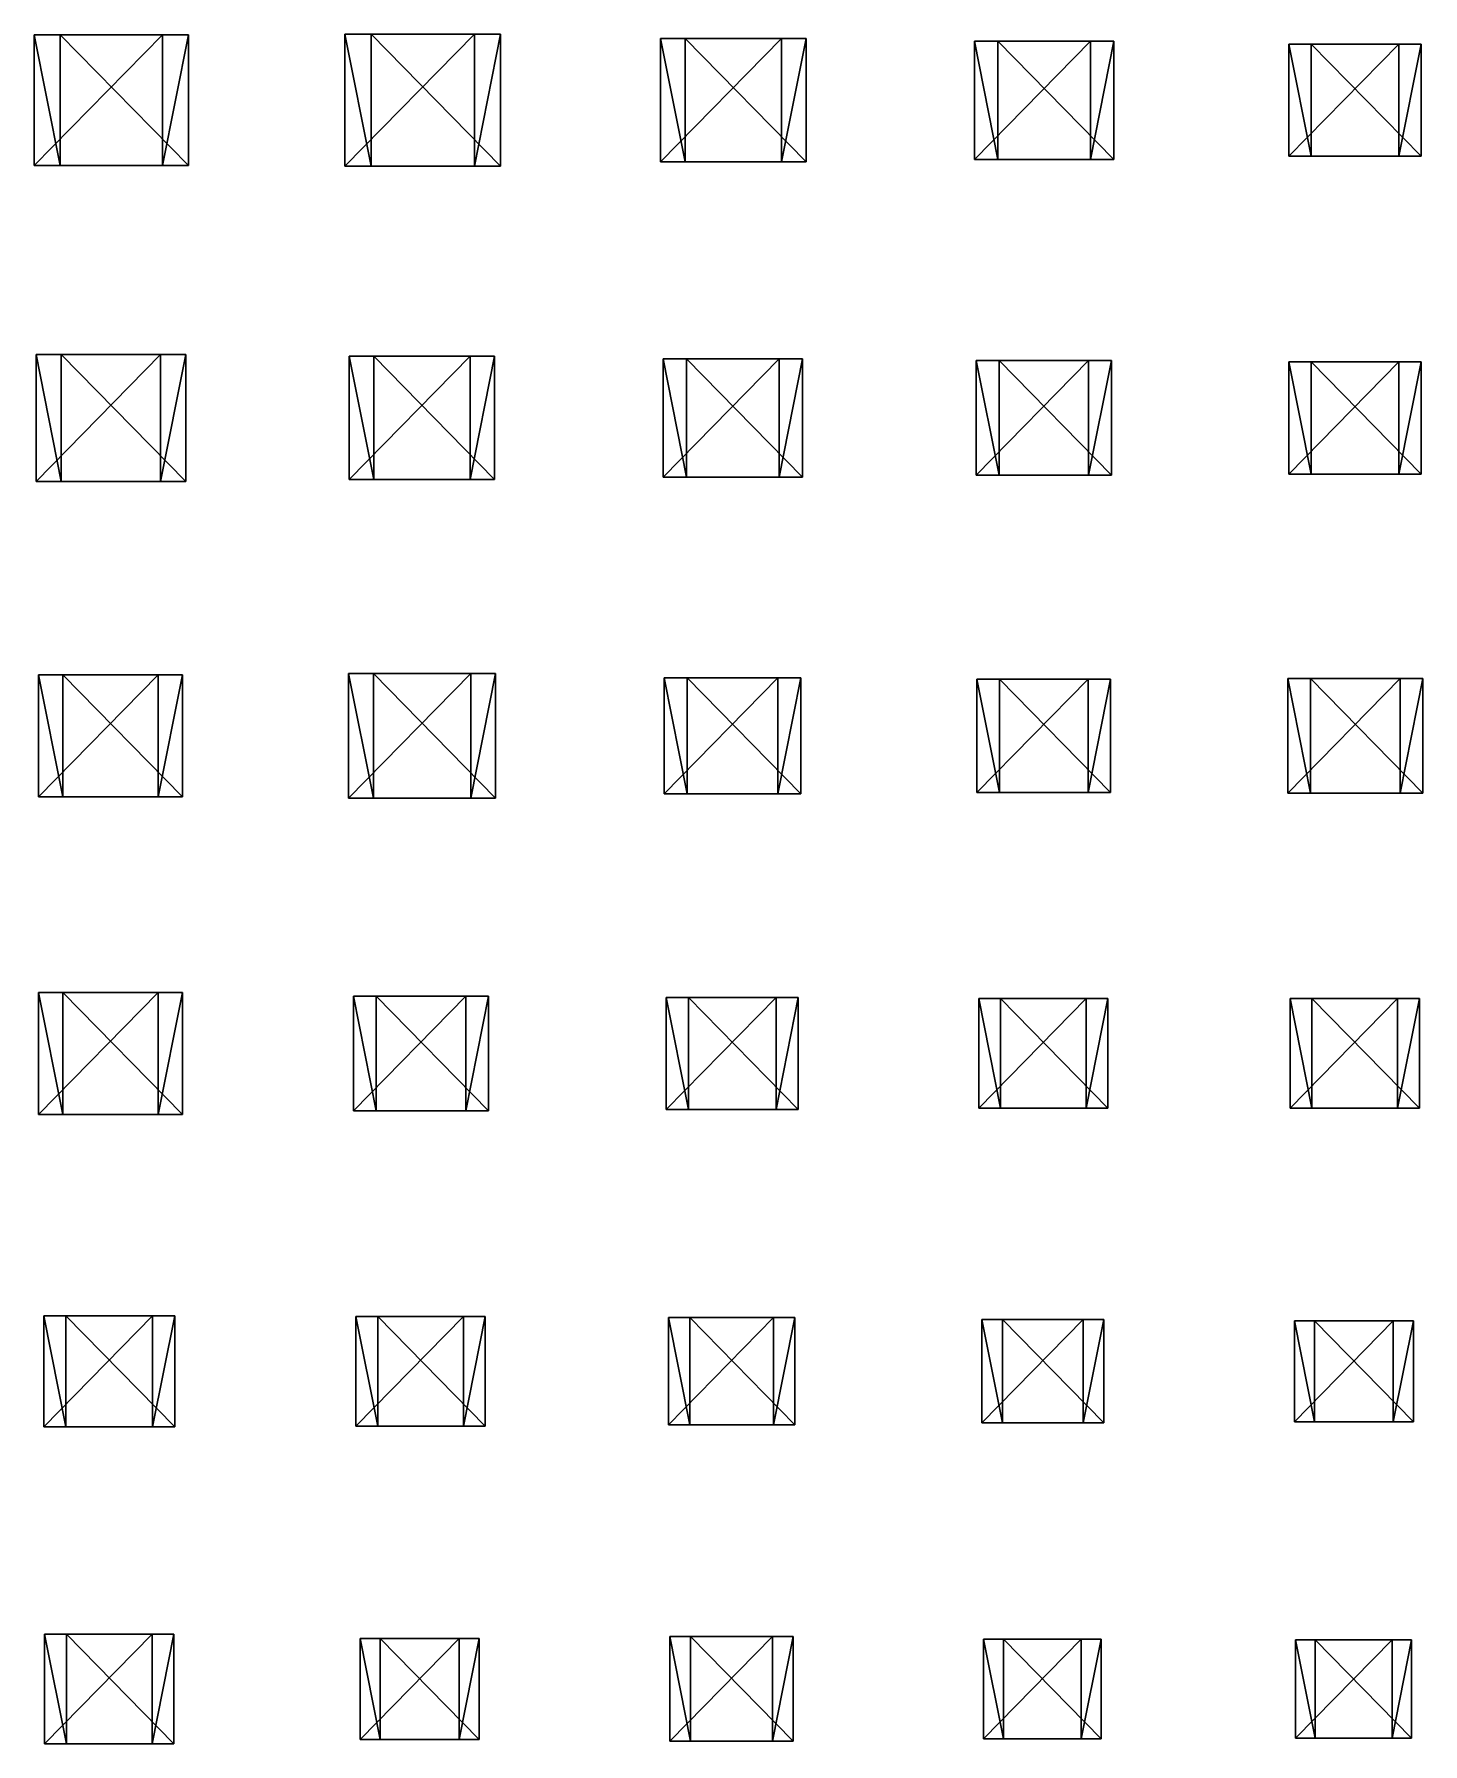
# Model space of a CAD drawing. Header units: metres. Extents: x -316 to 301, y -240 to 227.
# Drawn here: x -314.8 to -236.1, y -108.1 to -11.3 of the extents above; entities that cross this region are included whole.
import ezdxf

# ---------------------------------------------------------------- set-up
doc = ezdxf.new("R2010")
doc.units = ezdxf.units.M

msp = doc.modelspace()

# ---------------------------------------------------------------- linework, layer by layer
for points in [[(-314.8114, -18.705883, -416.74396), (-314.8114, -11.294118, -416.74396), (-307.5474, -11.294118, -418.21646), (-307.5473, -11.294018, -418.21637)], [(-313.3389, -18.705883, -409.47995), (-313.3389, -11.294118, -409.47995), (-314.8114, -11.294118, -416.74396), (-314.8113, -11.294018, -416.74387)], [(-314.8114, -11.294118, -416.74396), (-313.3389, -11.294118, -409.47995), (-306.0749, -11.294118, -410.95245), (-306.0748, -11.294018, -410.95236)], [(-306.0749, -11.294118, -410.95245), (-307.5474, -11.294118, -418.21646), (-314.8114, -11.294118, -416.74396), (-314.8113, -11.294018, -416.74387)], [(-307.5474, -11.294118, -418.21646), (-307.5474, -18.705883, -418.21646), (-314.8114, -18.705883, -416.74396), (-314.8113, -18.705784, -416.74387)], [(-314.8114, -11.294118, -416.74396), (-314.8114, -18.705883, -416.74396), (-313.3389, -18.705883, -409.47995), (-313.3388, -18.705784, -409.47986)], [(-306.0749, -18.705883, -410.95245), (-306.0749, -11.294118, -410.95245), (-313.3389, -11.294118, -409.47995), (-313.3388, -11.294018, -409.47986)], [(-313.3389, -11.294118, -409.47995), (-313.3389, -18.705883, -409.47995), (-306.0749, -18.705883, -410.95245), (-306.0748, -18.705784, -410.95236)], [(-307.5474, -18.705883, -418.21646), (-307.5474, -11.294118, -418.21646), (-306.0749, -11.294118, -410.95245), (-306.0748, -11.294018, -410.95236)], [(-306.0749, -11.294118, -410.95245), (-306.0749, -18.705883, -410.95245), (-307.5474, -18.705883, -418.21646), (-307.5473, -18.705784, -418.21637)], [(-297.2048, -18.741177, -420.31302), (-297.2048, -11.258823, -420.31302), (-289.8716, -11.258823, -421.79953), (-289.87152, -11.258723, -421.79944)], [(-295.7183, -18.741177, -412.97983), (-295.7183, -11.258823, -412.97983), (-297.2048, -11.258823, -420.31302), (-297.2047, -11.258723, -420.31293)], [(-297.2048, -11.258823, -420.31302), (-295.7183, -11.258823, -412.97983), (-288.3851, -11.258823, -414.46634), (-288.385, -11.258723, -414.46625)], [(-288.3851, -11.258823, -414.46634), (-289.8716, -11.258823, -421.79953), (-297.2048, -11.258823, -420.31302), (-297.2047, -11.258723, -420.31293)], [(-289.8716, -11.258823, -421.79953), (-289.8716, -18.741177, -421.79953), (-297.2048, -18.741177, -420.31302), (-297.2047, -18.741077, -420.31293)], [(-297.2048, -11.258823, -420.31302), (-297.2048, -18.741177, -420.31302), (-295.7183, -18.741177, -412.97983), (-295.7182, -18.741077, -412.97974)], [(-288.3851, -18.741177, -414.46634), (-288.3851, -11.258823, -414.46634), (-295.7183, -11.258823, -412.97983), (-295.7182, -11.258723, -412.97974)], [(-295.7183, -11.258823, -412.97983), (-295.7183, -18.741177, -412.97983), (-288.3851, -18.741177, -414.46634), (-288.385, -18.741077, -414.46625)], [(-289.8716, -18.741177, -421.79953), (-289.8716, -11.258823, -421.79953), (-288.3851, -11.258823, -414.46634), (-288.385, -11.258723, -414.46625)], [(-288.3851, -11.258823, -414.46634), (-288.3851, -18.741177, -414.46634), (-289.8716, -18.741177, -421.79953), (-289.87152, -18.741077, -421.79944)], [(-279.32147, -18.494118, -423.93814), (-279.32147, -11.505882, -423.93814), (-272.47253, -11.505882, -425.3265), (-272.47244, -11.505782, -425.32642)], [(-277.9331, -18.494118, -417.0892), (-277.9331, -11.505882, -417.0892), (-279.32147, -11.505882, -423.93814), (-279.32138, -11.505782, -423.93805)], [(-279.32147, -11.505882, -423.93814), (-277.9331, -11.505882, -417.0892), (-271.08417, -11.505882, -418.47757), (-271.08408, -11.505782, -418.47748)], [(-271.08417, -11.505882, -418.47757), (-272.47253, -11.505882, -425.3265), (-279.32147, -11.505882, -423.93814), (-279.32138, -11.505782, -423.93805)], [(-272.47253, -11.505882, -425.3265), (-272.47253, -18.494118, -425.3265), (-279.32147, -18.494118, -423.93814), (-279.32138, -18.494019, -423.93805)], [(-279.32147, -11.505882, -423.93814), (-279.32147, -18.494118, -423.93814), (-277.9331, -18.494118, -417.0892), (-277.933, -18.494019, -417.0891)], [(-271.08417, -18.494118, -418.47757), (-271.08417, -11.505882, -418.47757), (-277.9331, -11.505882, -417.0892), (-277.933, -11.505782, -417.0891)], [(-277.9331, -11.505882, -417.0892), (-277.9331, -18.494118, -417.0892), (-271.08417, -18.494118, -418.47757), (-271.08408, -18.494019, -418.47748)], [(-272.47253, -18.494118, -425.3265), (-272.47253, -11.505882, -425.3265), (-271.08417, -11.505882, -418.47757), (-271.08408, -11.505782, -418.47748)], [(-271.08417, -11.505882, -418.47757), (-271.08417, -18.494118, -418.47757), (-272.47253, -18.494118, -425.3265), (-272.47244, -18.494019, -425.32642)], [(-261.54193, -18.352942, -427.54224), (-261.54193, -11.6470585, -427.54224), (-254.96971, -11.6470585, -428.8745), (-254.9696, -11.646958, -428.87442)], [(-260.20966, -18.352942, -420.97003), (-260.20966, -11.6470585, -420.97003), (-261.54193, -11.6470585, -427.54224), (-261.54184, -11.646958, -427.54214)], [(-261.54193, -11.6470585, -427.54224), (-260.20966, -11.6470585, -420.97003), (-253.63745, -11.6470585, -422.3023), (-253.63734, -11.646958, -422.30222)], [(-253.63745, -11.6470585, -422.3023), (-254.96971, -11.6470585, -428.8745), (-261.54193, -11.6470585, -427.54224), (-261.54184, -11.646958, -427.54214)], [(-254.96971, -11.6470585, -428.8745), (-254.96971, -18.352942, -428.8745), (-261.54193, -18.352942, -427.54224), (-261.54184, -18.352842, -427.54214)], [(-261.54193, -11.6470585, -427.54224), (-261.54193, -18.352942, -427.54224), (-260.20966, -18.352942, -420.97003), (-260.20956, -18.352842, -420.96994)], [(-253.63745, -18.352942, -422.3023), (-253.63745, -11.6470585, -422.3023), (-260.20966, -11.6470585, -420.97003), (-260.20956, -11.646958, -420.96994)], [(-260.20966, -11.6470585, -420.97003), (-260.20966, -18.352942, -420.97003), (-253.63745, -18.352942, -422.3023), (-253.63734, -18.352842, -422.30222)], [(-254.96971, -18.352942, -428.8745), (-254.96971, -11.6470585, -428.8745), (-253.63745, -11.6470585, -422.3023), (-253.63734, -11.646958, -422.30222)], [(-253.63745, -11.6470585, -422.3023), (-253.63745, -18.352942, -422.3023), (-254.96971, -18.352942, -428.8745), (-254.9696, -18.352842, -428.87442)], [(-243.72777, -18.176472, -431.15335), (-243.72777, -11.823529, -431.15335), (-237.50146, -11.823529, -432.4155), (-237.50136, -11.823429, -432.4154)], [(-242.46564, -18.176472, -424.92703), (-242.46564, -11.823529, -424.92703), (-243.72777, -11.823529, -431.15335), (-243.72766, -11.823429, -431.15326)], [(-243.72777, -11.823529, -431.15335), (-242.46564, -11.823529, -424.92703), (-236.23933, -11.823529, -426.18918), (-236.23923, -11.823429, -426.1891)], [(-236.23933, -11.823529, -426.18918), (-237.50146, -11.823529, -432.4155), (-243.72777, -11.823529, -431.15335), (-243.72766, -11.823429, -431.15326)], [(-237.50146, -11.823529, -432.4155), (-237.50146, -18.176472, -432.4155), (-243.72777, -18.176472, -431.15335), (-243.72766, -18.176373, -431.15326)], [(-243.72777, -11.823529, -431.15335), (-243.72777, -18.176472, -431.15335), (-242.46564, -18.176472, -424.92703), (-242.46553, -18.176373, -424.92694)], [(-236.23933, -18.176472, -426.18918), (-236.23933, -11.823529, -426.18918), (-242.46564, -11.823529, -424.92703), (-242.46553, -11.823429, -424.92694)], [(-242.46564, -11.823529, -424.92703), (-242.46564, -18.176472, -424.92703), (-236.23933, -18.176472, -426.18918), (-236.23923, -18.176373, -426.1891)], [(-237.50146, -18.176472, -432.4155), (-237.50146, -11.823529, -432.4155), (-236.23933, -11.823529, -426.18918), (-236.23923, -11.823429, -426.1891)], [(-236.23933, -11.823529, -426.18918), (-236.23933, -18.176472, -426.18918), (-237.50146, -18.176472, -432.4155), (-237.50136, -18.176373, -432.4154)], [(-260.20966, -18.352942, -420.97003), (-261.54193, -18.352942, -427.54224), (-254.96971, -18.352942, -428.8745), (-254.9696, -18.352842, -428.87442)], [(-254.96971, -18.352942, -428.8745), (-253.63745, -18.352942, -422.3023), (-260.20966, -18.352942, -420.97003), (-260.20956, -18.352842, -420.96994)], [(-242.46564, -18.176472, -424.92703), (-243.72777, -18.176472, -431.15335), (-237.50146, -18.176472, -432.4155), (-237.50136, -18.176373, -432.4154)], [(-237.50146, -18.176472, -432.4155), (-236.23933, -18.176472, -426.18918), (-242.46564, -18.176472, -424.92703), (-242.46553, -18.176373, -424.92694)], [(-313.3389, -18.705883, -409.47995), (-314.8114, -18.705883, -416.74396), (-307.5474, -18.705883, -418.21646), (-307.5473, -18.705784, -418.21637)], [(-307.5474, -18.705883, -418.21646), (-306.0749, -18.705883, -410.95245), (-313.3389, -18.705883, -409.47995), (-313.3388, -18.705784, -409.47986)], [(-295.7183, -18.741177, -412.97983), (-297.2048, -18.741177, -420.31302), (-289.8716, -18.741177, -421.79953), (-289.87152, -18.741077, -421.79944)], [(-289.8716, -18.741177, -421.79953), (-288.3851, -18.741177, -414.46634), (-295.7183, -18.741177, -412.97983), (-295.7182, -18.741077, -412.97974)], [(-277.9331, -18.494118, -417.0892), (-279.32147, -18.494118, -423.93814), (-272.47253, -18.494118, -425.3265), (-272.47244, -18.494019, -425.32642)], [(-272.47253, -18.494118, -425.3265), (-271.08417, -18.494118, -418.47757), (-277.9331, -18.494118, -417.0892), (-277.933, -18.494019, -417.0891)], [(-314.70764, -36.6, -416.765), (-314.70764, -29.4, -416.765), (-307.65118, -29.4, -418.19543), (-307.6511, -29.3999, -418.19534)], [(-313.27722, -36.6, -409.70856), (-313.27722, -29.4, -409.70856), (-314.70764, -29.4, -416.765), (-314.70755, -29.3999, -416.76492)], [(-314.70764, -29.4, -416.765), (-313.27722, -29.4, -409.70856), (-306.22076, -29.4, -411.13898), (-306.22067, -29.3999, -411.1389)], [(-306.22076, -29.4, -411.13898), (-307.65118, -29.4, -418.19543), (-314.70764, -29.4, -416.765), (-314.70755, -29.3999, -416.76492)], [(-307.65118, -29.4, -418.19543), (-307.65118, -36.6, -418.19543), (-314.70764, -36.6, -416.765), (-314.70755, -36.5999, -416.76492)], [(-314.70764, -29.4, -416.765), (-314.70764, -36.6, -416.765), (-313.27722, -36.6, -409.70856), (-313.27713, -36.5999, -409.70847)], [(-306.22076, -36.6, -411.13898), (-306.22076, -29.4, -411.13898), (-313.27722, -29.4, -409.70856), (-313.27713, -29.3999, -409.70847)], [(-313.27722, -29.4, -409.70856), (-313.27722, -36.6, -409.70856), (-306.22076, -36.6, -411.13898), (-306.22067, -36.5999, -411.1389)], [(-307.65118, -36.6, -418.19543), (-307.65118, -29.4, -418.19543), (-306.22076, -29.4, -411.13898), (-306.22067, -29.3999, -411.1389)], [(-306.22076, -29.4, -411.13898), (-306.22076, -36.6, -411.13898), (-307.65118, -36.6, -418.19543), (-307.6511, -36.5999, -418.19534)], [(-296.96268, -36.494118, -420.3621), (-296.96268, -29.505882, -420.3621), (-290.11374, -29.505882, -421.75046), (-290.11365, -29.505783, -421.75037)], [(-295.5743, -36.494118, -413.51315), (-295.5743, -29.505882, -413.51315), (-296.96268, -29.505882, -420.3621), (-296.9626, -29.505783, -420.362)], [(-296.96268, -29.505882, -420.3621), (-295.5743, -29.505882, -413.51315), (-288.72537, -29.505882, -414.90152), (-288.72528, -29.505783, -414.90143)], [(-288.72537, -29.505882, -414.90152), (-290.11374, -29.505882, -421.75046), (-296.96268, -29.505882, -420.3621), (-296.9626, -29.505783, -420.362)], [(-290.11374, -29.505882, -421.75046), (-290.11374, -36.494118, -421.75046), (-296.96268, -36.494118, -420.3621), (-296.9626, -36.49402, -420.362)], [(-296.96268, -29.505882, -420.3621), (-296.96268, -36.494118, -420.3621), (-295.5743, -36.494118, -413.51315), (-295.57422, -36.49402, -413.51306)], [(-288.72537, -36.494118, -414.90152), (-288.72537, -29.505882, -414.90152), (-295.5743, -29.505882, -413.51315), (-295.57422, -29.505783, -413.51306)], [(-295.5743, -29.505882, -413.51315), (-295.5743, -36.494118, -413.51315), (-288.72537, -36.494118, -414.90152), (-288.72528, -36.49402, -414.90143)], [(-290.11374, -36.494118, -421.75046), (-290.11374, -29.505882, -421.75046), (-288.72537, -29.505882, -414.90152), (-288.72528, -29.505783, -414.90143)], [(-288.72537, -29.505882, -414.90152), (-288.72537, -36.494118, -414.90152), (-290.11374, -36.494118, -421.75046), (-290.11365, -36.49402, -421.75037)], [(-279.1831, -36.35294, -423.9662), (-279.1831, -29.647058, -423.9662), (-272.6109, -29.647058, -425.29846), (-272.6108, -29.64696, -425.29837)], [(-277.85083, -36.35294, -417.39398), (-277.85083, -29.647058, -417.39398), (-279.1831, -29.647058, -423.9662), (-279.183, -29.64696, -423.9661)], [(-279.1831, -29.647058, -423.9662), (-277.85083, -29.647058, -417.39398), (-271.27863, -29.647058, -418.72626), (-271.27853, -29.64696, -418.72617)], [(-271.27863, -29.647058, -418.72626), (-272.6109, -29.647058, -425.29846), (-279.1831, -29.647058, -423.9662), (-279.183, -29.64696, -423.9661)], [(-272.6109, -29.647058, -425.29846), (-272.6109, -36.35294, -425.29846), (-279.1831, -36.35294, -423.9662), (-279.183, -36.35284, -423.9661)], [(-279.1831, -29.647058, -423.9662), (-279.1831, -36.35294, -423.9662), (-277.85083, -36.35294, -417.39398), (-277.85074, -36.35284, -417.3939)], [(-271.27863, -36.35294, -418.72626), (-271.27863, -29.647058, -418.72626), (-277.85083, -29.647058, -417.39398), (-277.85074, -29.64696, -417.3939)], [(-277.85083, -29.647058, -417.39398), (-277.85083, -36.35294, -417.39398), (-271.27863, -36.35294, -418.72626), (-271.27853, -36.35284, -418.72617)], [(-272.6109, -36.35294, -425.29846), (-272.6109, -29.647058, -425.29846), (-271.27863, -29.647058, -418.72626), (-271.27853, -29.64696, -418.72617)], [(-271.27863, -29.647058, -418.72626), (-271.27863, -36.35294, -418.72626), (-272.6109, -36.35294, -425.29846), (-272.6108, -36.35284, -425.29837)], [(-261.43814, -36.24706, -427.56326), (-261.43814, -29.752941, -427.56326), (-255.07347, -29.752941, -428.85345), (-255.07336, -29.752842, -428.85336)], [(-260.14795, -36.24706, -421.1986), (-260.14795, -29.752941, -421.1986), (-261.43814, -29.752941, -427.56326), (-261.43805, -29.752842, -427.56317)], [(-261.43814, -29.752941, -427.56326), (-260.14795, -29.752941, -421.1986), (-253.7833, -29.752941, -422.4888), (-253.78319, -29.752842, -422.4887)], [(-253.7833, -29.752941, -422.4888), (-255.07347, -29.752941, -428.85345), (-261.43814, -29.752941, -427.56326), (-261.43805, -29.752842, -427.56317)], [(-255.07347, -29.752941, -428.85345), (-255.07347, -36.24706, -428.85345), (-261.43814, -36.24706, -427.56326), (-261.43805, -36.24696, -427.56317)], [(-261.43814, -29.752941, -427.56326), (-261.43814, -36.24706, -427.56326), (-260.14795, -36.24706, -421.1986), (-260.14786, -36.24696, -421.19852)], [(-253.7833, -36.24706, -422.4888), (-253.7833, -29.752941, -422.4888), (-260.14795, -29.752941, -421.1986), (-260.14786, -29.752842, -421.19852)], [(-260.14795, -29.752941, -421.1986), (-260.14795, -36.24706, -421.1986), (-253.7833, -36.24706, -422.4888), (-253.78319, -36.24696, -422.4887)], [(-255.07347, -36.24706, -428.85345), (-255.07347, -29.752941, -428.85345), (-253.7833, -29.752941, -422.4888), (-253.78319, -29.752842, -422.4887)], [(-253.7833, -29.752941, -422.4888), (-253.7833, -36.24706, -422.4888), (-255.07347, -36.24706, -428.85345), (-255.07336, -36.24696, -428.85336)], [(-243.72777, -36.17647, -431.15335), (-243.72777, -29.823528, -431.15335), (-237.50146, -29.823528, -432.4155), (-237.50136, -29.82343, -432.4154)], [(-242.46564, -36.17647, -424.92703), (-242.46564, -29.823528, -424.92703), (-243.72777, -29.823528, -431.15335), (-243.72766, -29.82343, -431.15326)], [(-243.72777, -29.823528, -431.15335), (-242.46564, -29.823528, -424.92703), (-236.23933, -29.823528, -426.18918), (-236.23923, -29.82343, -426.1891)], [(-236.23933, -29.823528, -426.18918), (-237.50146, -29.823528, -432.4155), (-243.72777, -29.823528, -431.15335), (-243.72766, -29.82343, -431.15326)], [(-237.50146, -29.823528, -432.4155), (-237.50146, -36.17647, -432.4155), (-243.72777, -36.17647, -431.15335), (-243.72766, -36.176373, -431.15326)], [(-243.72777, -29.823528, -431.15335), (-243.72777, -36.17647, -431.15335), (-242.46564, -36.17647, -424.92703), (-242.46553, -36.176373, -424.92694)], [(-236.23933, -36.17647, -426.18918), (-236.23933, -29.823528, -426.18918), (-242.46564, -29.823528, -424.92703), (-242.46553, -29.82343, -424.92694)], [(-242.46564, -29.823528, -424.92703), (-242.46564, -36.17647, -424.92703), (-236.23933, -36.17647, -426.18918), (-236.23923, -36.176373, -426.1891)], [(-237.50146, -36.17647, -432.4155), (-237.50146, -29.823528, -432.4155), (-236.23933, -29.823528, -426.18918), (-236.23923, -29.82343, -426.1891)], [(-236.23933, -29.823528, -426.18918), (-236.23933, -36.17647, -426.18918), (-237.50146, -36.17647, -432.4155), (-237.50136, -36.176373, -432.4154)], [(-313.27722, -36.6, -409.70856), (-314.70764, -36.6, -416.765), (-307.65118, -36.6, -418.19543), (-307.6511, -36.5999, -418.19534)], [(-307.65118, -36.6, -418.19543), (-306.22076, -36.6, -411.13898), (-313.27722, -36.6, -409.70856), (-313.27713, -36.5999, -409.70847)], [(-295.5743, -36.494118, -413.51315), (-296.96268, -36.494118, -420.3621), (-290.11374, -36.494118, -421.75046), (-290.11365, -36.49402, -421.75037)], [(-290.11374, -36.494118, -421.75046), (-288.72537, -36.494118, -414.90152), (-295.5743, -36.494118, -413.51315), (-295.57422, -36.49402, -413.51306)], [(-277.85083, -36.35294, -417.39398), (-279.1831, -36.35294, -423.9662), (-272.6109, -36.35294, -425.29846), (-272.6108, -36.35284, -425.29837)], [(-272.6109, -36.35294, -425.29846), (-271.27863, -36.35294, -418.72626), (-277.85083, -36.35294, -417.39398), (-277.85074, -36.35284, -417.3939)], [(-260.14795, -36.24706, -421.1986), (-261.43814, -36.24706, -427.56326), (-255.07347, -36.24706, -428.85345), (-255.07336, -36.24696, -428.85336)], [(-255.07347, -36.24706, -428.85345), (-253.7833, -36.24706, -422.4888), (-260.14795, -36.24706, -421.1986), (-260.14786, -36.24696, -421.19852)], [(-242.46564, -36.17647, -424.92703), (-243.72777, -36.17647, -431.15335), (-237.50146, -36.17647, -432.4155), (-237.50136, -36.176373, -432.4154)], [(-237.50146, -36.17647, -432.4155), (-236.23933, -36.17647, -426.18918), (-242.46564, -36.17647, -424.92703), (-242.46553, -36.176373, -424.92694)], [(-314.56927, -54.458824, -416.79306), (-314.56927, -47.541176, -416.79306), (-307.78952, -47.541176, -418.16736), (-307.78943, -47.541077, -418.16727)], [(-313.19498, -54.458824, -410.0133), (-313.19498, -47.541176, -410.0133), (-314.56927, -47.541176, -416.79306), (-314.56918, -47.541077, -416.79297)], [(-314.56927, -47.541176, -416.79306), (-313.19498, -47.541176, -410.0133), (-306.41522, -47.541176, -411.3876), (-306.41513, -47.541077, -411.3875)], [(-306.41522, -47.541176, -411.3876), (-307.78952, -47.541176, -418.16736), (-314.56927, -47.541176, -416.79306), (-314.56918, -47.541077, -416.79297)], [(-307.78952, -47.541176, -418.16736), (-307.78952, -54.458824, -418.16736), (-314.56927, -54.458824, -416.79306), (-314.56918, -54.458725, -416.79297)], [(-314.56927, -47.541176, -416.79306), (-314.56927, -54.458824, -416.79306), (-313.19498, -54.458824, -410.0133), (-313.1949, -54.458725, -410.0132)], [(-306.41522, -54.458824, -411.3876), (-306.41522, -47.541176, -411.3876), (-313.19498, -47.541176, -410.0133), (-313.1949, -47.541077, -410.0132)], [(-313.19498, -47.541176, -410.0133), (-313.19498, -54.458824, -410.0133), (-306.41522, -54.458824, -411.3876), (-306.41513, -54.458725, -411.3875)], [(-307.78952, -54.458824, -418.16736), (-307.78952, -47.541176, -418.16736), (-306.41522, -47.541176, -411.3876), (-306.41513, -47.541077, -411.3875)], [(-306.41522, -47.541176, -411.3876), (-306.41522, -54.458824, -411.3876), (-307.78952, -54.458824, -418.16736), (-307.78943, -54.458725, -418.16727)], [(-296.99725, -54.52941, -420.35507), (-296.99725, -47.47059, -420.35507), (-290.07913, -47.47059, -421.75745), (-290.07904, -47.47049, -421.75735)], [(-295.59488, -54.52941, -413.43695), (-295.59488, -47.47059, -413.43695), (-296.99725, -47.47059, -420.35507), (-296.99716, -47.47049, -420.35498)], [(-296.99725, -47.47059, -420.35507), (-295.59488, -47.47059, -413.43695), (-288.67676, -47.47059, -414.83932), (-288.67667, -47.47049, -414.83923)], [(-288.67676, -47.47059, -414.83932), (-290.07913, -47.47059, -421.75745), (-296.99725, -47.47059, -420.35507), (-296.99716, -47.47049, -420.35498)], [(-290.07913, -47.47059, -421.75745), (-290.07913, -54.52941, -421.75745), (-296.99725, -54.52941, -420.35507), (-296.99716, -54.529312, -420.35498)], [(-296.99725, -47.47059, -420.35507), (-296.99725, -54.52941, -420.35507), (-295.59488, -54.52941, -413.43695), (-295.5948, -54.529312, -413.43686)], [(-288.67676, -54.52941, -414.83932), (-288.67676, -47.47059, -414.83932), (-295.59488, -47.47059, -413.43695), (-295.5948, -47.47049, -413.43686)], [(-295.59488, -47.47059, -413.43695), (-295.59488, -54.52941, -413.43695), (-288.67676, -54.52941, -414.83932), (-288.67667, -54.529312, -414.83923)], [(-290.07913, -54.52941, -421.75745), (-290.07913, -47.47059, -421.75745), (-288.67676, -47.47059, -414.83932), (-288.67667, -47.47049, -414.83923)], [(-288.67676, -47.47059, -414.83932), (-288.67676, -54.52941, -414.83932), (-290.07913, -54.52941, -421.75745), (-290.07904, -54.529312, -421.75735)], [(-279.11392, -54.282352, -423.98022), (-279.11392, -47.717648, -423.98022), (-272.68008, -47.717648, -425.28442), (-272.68, -47.71755, -425.28433)], [(-277.80972, -54.282352, -417.5464), (-277.80972, -47.717648, -417.5464), (-279.11392, -47.717648, -423.98022), (-279.11383, -47.71755, -423.98013)], [(-279.11392, -47.717648, -423.98022), (-277.80972, -47.717648, -417.5464), (-271.3759, -47.717648, -418.8506), (-271.3758, -47.71755, -418.8505)], [(-271.3759, -47.717648, -418.8506), (-272.68008, -47.717648, -425.28442), (-279.11392, -47.717648, -423.98022), (-279.11383, -47.71755, -423.98013)], [(-272.68008, -47.717648, -425.28442), (-272.68008, -54.282352, -425.28442), (-279.11392, -54.282352, -423.98022), (-279.11383, -54.282253, -423.98013)], [(-279.11392, -47.717648, -423.98022), (-279.11392, -54.282352, -423.98022), (-277.80972, -54.282352, -417.5464), (-277.80963, -54.282253, -417.5463)], [(-271.3759, -54.282352, -418.8506), (-271.3759, -47.717648, -418.8506), (-277.80972, -47.717648, -417.5464), (-277.80963, -47.71755, -417.5463)], [(-277.80972, -47.717648, -417.5464), (-277.80972, -54.282352, -417.5464), (-271.3759, -54.282352, -418.8506), (-271.3758, -54.282253, -418.8505)], [(-272.68008, -54.282352, -425.28442), (-272.68008, -47.717648, -425.28442), (-271.3759, -47.717648, -418.8506), (-271.3758, -47.71755, -418.8505)], [(-271.3759, -47.717648, -418.8506), (-271.3759, -54.282352, -418.8506), (-272.68008, -54.282352, -425.28442), (-272.68, -54.282253, -425.28433)], [(-261.40356, -54.211765, -427.5703), (-261.40356, -47.788235, -427.5703), (-255.10808, -47.788235, -428.84647), (-255.10797, -47.788136, -428.84637)], [(-260.1274, -54.211765, -421.2748), (-260.1274, -47.788235, -421.2748), (-261.40356, -47.788235, -427.5703), (-261.40347, -47.788136, -427.57022)], [(-261.40356, -47.788235, -427.5703), (-260.1274, -47.788235, -421.2748), (-253.83191, -47.788235, -422.55096), (-253.8318, -47.788136, -422.55087)], [(-253.83191, -47.788235, -422.55096), (-255.10808, -47.788235, -428.84647), (-261.40356, -47.788235, -427.5703), (-261.40347, -47.788136, -427.57022)], [(-255.10808, -47.788235, -428.84647), (-255.10808, -54.211765, -428.84647), (-261.40356, -54.211765, -427.5703), (-261.40347, -54.211666, -427.57022)], [(-261.40356, -47.788235, -427.5703), (-261.40356, -54.211765, -427.5703), (-260.1274, -54.211765, -421.2748), (-260.12732, -54.211666, -421.27472)], [(-253.83191, -54.211765, -422.55096), (-253.83191, -47.788235, -422.55096), (-260.1274, -47.788235, -421.2748), (-260.12732, -47.788136, -421.27472)], [(-260.1274, -47.788235, -421.2748), (-260.1274, -54.211765, -421.2748), (-253.83191, -54.211765, -422.55096), (-253.8318, -54.211666, -422.55087)], [(-255.10808, -54.211765, -428.84647), (-255.10808, -47.788235, -428.84647), (-253.83191, -47.788235, -422.55096), (-253.8318, -47.788136, -422.55087)], [(-253.83191, -47.788235, -422.55096), (-253.83191, -54.211765, -422.55096), (-255.10808, -54.211765, -428.84647), (-255.10797, -54.211666, -428.84637)], [(-243.79694, -54.24706, -431.1393), (-243.79694, -47.75294, -431.1393), (-237.43227, -47.75294, -432.4295), (-237.43216, -47.752842, -432.4294)], [(-242.50676, -54.24706, -424.77466), (-242.50676, -47.75294, -424.77466), (-243.79694, -47.75294, -431.1393), (-243.79683, -47.752842, -431.13922)], [(-243.79694, -47.75294, -431.1393), (-242.50676, -47.75294, -424.77466), (-236.14209, -47.75294, -426.06485), (-236.14198, -47.752842, -426.06476)], [(-236.14209, -47.75294, -426.06485), (-237.43227, -47.75294, -432.4295), (-243.79694, -47.75294, -431.1393), (-243.79683, -47.752842, -431.13922)], [(-237.43227, -47.75294, -432.4295), (-237.43227, -54.24706, -432.4295), (-243.79694, -54.24706, -431.1393), (-243.79683, -54.24696, -431.13922)], [(-243.79694, -47.75294, -431.1393), (-243.79694, -54.24706, -431.1393), (-242.50676, -54.24706, -424.77466), (-242.50665, -54.24696, -424.77457)], [(-236.14209, -54.24706, -426.06485), (-236.14209, -47.75294, -426.06485), (-242.50676, -47.75294, -424.77466), (-242.50665, -47.752842, -424.77457)], [(-242.50676, -47.75294, -424.77466), (-242.50676, -54.24706, -424.77466), (-236.14209, -54.24706, -426.06485), (-236.14198, -54.24696, -426.06476)], [(-237.43227, -54.24706, -432.4295), (-237.43227, -47.75294, -432.4295), (-236.14209, -47.75294, -426.06485), (-236.14198, -47.752842, -426.06476)], [(-236.14209, -47.75294, -426.06485), (-236.14209, -54.24706, -426.06485), (-237.43227, -54.24706, -432.4295), (-237.43216, -54.24696, -432.4294)], [(-260.1274, -54.211765, -421.2748), (-261.40356, -54.211765, -427.5703), (-255.10808, -54.211765, -428.84647), (-255.10797, -54.211666, -428.84637)], [(-255.10808, -54.211765, -428.84647), (-253.83191, -54.211765, -422.55096), (-260.1274, -54.211765, -421.2748), (-260.12732, -54.211666, -421.27472)], [(-313.19498, -54.458824, -410.0133), (-314.56927, -54.458824, -416.79306), (-307.78952, -54.458824, -418.16736), (-307.78943, -54.458725, -418.16727)], [(-307.78952, -54.458824, -418.16736), (-306.41522, -54.458824, -411.3876), (-313.19498, -54.458824, -410.0133), (-313.1949, -54.458725, -410.0132)], [(-295.59488, -54.52941, -413.43695), (-296.99725, -54.52941, -420.35507), (-290.07913, -54.52941, -421.75745), (-290.07904, -54.529312, -421.75735)], [(-290.07913, -54.52941, -421.75745), (-288.67676, -54.52941, -414.83932), (-295.59488, -54.52941, -413.43695), (-295.5948, -54.529312, -413.43686)], [(-277.80972, -54.282352, -417.5464), (-279.11392, -54.282352, -423.98022), (-272.68008, -54.282352, -425.28442), (-272.68, -54.282253, -425.28433)], [(-272.68008, -54.282352, -425.28442), (-271.3759, -54.282352, -418.8506), (-277.80972, -54.282352, -417.5464), (-277.80963, -54.282253, -417.5463)], [(-242.50676, -54.24706, -424.77466), (-243.79694, -54.24706, -431.1393), (-237.43227, -54.24706, -432.4295), (-237.43216, -54.24696, -432.4294)], [(-237.43227, -54.24706, -432.4295), (-236.14209, -54.24706, -426.06485), (-242.50676, -54.24706, -424.77466), (-242.50665, -54.24696, -424.77457)], [(-314.56927, -72.458824, -416.79306), (-314.56927, -65.541176, -416.79306), (-307.78952, -65.541176, -418.16736), (-307.78943, -65.54108, -418.16727)], [(-313.19498, -72.458824, -410.0133), (-313.19498, -65.541176, -410.0133), (-314.56927, -65.541176, -416.79306), (-314.56918, -65.54108, -416.79297)], [(-314.56927, -65.541176, -416.79306), (-313.19498, -65.541176, -410.0133), (-306.41522, -65.541176, -411.3876), (-306.41513, -65.54108, -411.3875)], [(-306.41522, -65.541176, -411.3876), (-307.78952, -65.541176, -418.16736), (-314.56927, -65.541176, -416.79306), (-314.56918, -65.54108, -416.79297)], [(-307.78952, -65.541176, -418.16736), (-307.78952, -72.458824, -418.16736), (-314.56927, -72.458824, -416.79306), (-314.56918, -72.458725, -416.79297)], [(-314.56927, -65.541176, -416.79306), (-314.56927, -72.458824, -416.79306), (-313.19498, -72.458824, -410.0133), (-313.1949, -72.458725, -410.0132)], [(-306.41522, -72.458824, -411.3876), (-306.41522, -65.541176, -411.3876), (-313.19498, -65.541176, -410.0133), (-313.1949, -65.54108, -410.0132)], [(-313.19498, -65.541176, -410.0133), (-313.19498, -72.458824, -410.0133), (-306.41522, -72.458824, -411.3876), (-306.41513, -72.458725, -411.3875)], [(-307.78952, -72.458824, -418.16736), (-307.78952, -65.541176, -418.16736), (-306.41522, -65.541176, -411.3876), (-306.41513, -65.54108, -411.3875)], [(-306.41522, -65.541176, -411.3876), (-306.41522, -72.458824, -411.3876), (-307.78952, -72.458824, -418.16736), (-307.78943, -72.458725, -418.16727)], [(-296.72055, -72.247055, -420.41116), (-296.72055, -65.752945, -420.41116), (-290.3559, -65.752945, -421.70135), (-290.3558, -65.752846, -421.70126)], [(-295.43036, -72.247055, -414.0465), (-295.43036, -65.752945, -414.0465), (-296.72055, -65.752945, -420.41116), (-296.72046, -65.752846, -420.41107)], [(-296.72055, -65.752945, -420.41116), (-295.43036, -65.752945, -414.0465), (-289.0657, -65.752945, -415.3367), (-289.0656, -65.752846, -415.3366)], [(-289.0657, -65.752945, -415.3367), (-290.3559, -65.752945, -421.70135), (-296.72055, -65.752945, -420.41116), (-296.72046, -65.752846, -420.41107)], [(-290.3559, -65.752945, -421.70135), (-290.3559, -72.247055, -421.70135), (-296.72055, -72.247055, -420.41116), (-296.72046, -72.246956, -420.41107)], [(-296.72055, -65.752945, -420.41116), (-296.72055, -72.247055, -420.41116), (-295.43036, -72.247055, -414.0465), (-295.43027, -72.246956, -414.04642)], [(-289.0657, -72.247055, -415.3367), (-289.0657, -65.752945, -415.3367), (-295.43036, -65.752945, -414.0465), (-295.43027, -65.752846, -414.04642)], [(-295.43036, -65.752945, -414.0465), (-295.43036, -72.247055, -414.0465), (-289.0657, -72.247055, -415.3367), (-289.0656, -72.246956, -415.3366)], [(-290.3559, -72.247055, -421.70135), (-290.3559, -65.752945, -421.70135), (-289.0657, -65.752945, -415.3367), (-289.0656, -65.752846, -415.3366)], [(-289.0657, -65.752945, -415.3367), (-289.0657, -72.247055, -415.3367), (-290.3559, -72.247055, -421.70135), (-290.3558, -72.246956, -421.70126)], [(-279.01016, -72.17647, -424.00125), (-279.01016, -65.82353, -424.00125), (-272.78384, -65.82353, -425.2634), (-272.78375, -65.82343, -425.2633)], [(-277.74802, -72.17647, -417.77493), (-277.74802, -65.82353, -417.77493), (-279.01016, -65.82353, -424.00125), (-279.01007, -65.82343, -424.00116)], [(-279.01016, -65.82353, -424.00125), (-277.74802, -65.82353, -417.77493), (-271.5217, -65.82353, -419.03708), (-271.5216, -65.82343, -419.037)], [(-271.5217, -65.82353, -419.03708), (-272.78384, -65.82353, -425.2634), (-279.01016, -65.82353, -424.00125), (-279.01007, -65.82343, -424.00116)], [(-272.78384, -65.82353, -425.2634), (-272.78384, -72.17647, -425.2634), (-279.01016, -72.17647, -424.00125), (-279.01007, -72.17637, -424.00116)], [(-279.01016, -65.82353, -424.00125), (-279.01016, -72.17647, -424.00125), (-277.74802, -72.17647, -417.77493), (-277.74792, -72.17637, -417.77484)], [(-271.5217, -72.17647, -419.03708), (-271.5217, -65.82353, -419.03708), (-277.74802, -65.82353, -417.77493), (-277.74792, -65.82343, -417.77484)], [(-277.74802, -65.82353, -417.77493), (-277.74802, -72.17647, -417.77493), (-271.5217, -72.17647, -419.03708), (-271.5216, -72.17637, -419.037)], [(-272.78384, -72.17647, -425.2634), (-272.78384, -65.82353, -425.2634), (-271.5217, -65.82353, -419.03708), (-271.5216, -65.82343, -419.037)], [(-271.5217, -65.82353, -419.03708), (-271.5217, -72.17647, -419.03708), (-272.78384, -72.17647, -425.2634), (-272.78375, -72.17637, -425.2633)], [(-261.29977, -72.10588, -427.59134), (-261.29977, -65.89412, -427.59134), (-255.21184, -65.89412, -428.8254), (-255.21173, -65.89402, -428.82532)], [(-260.0657, -72.10588, -421.5034), (-260.0657, -65.89412, -421.5034), (-261.29977, -65.89412, -427.59134), (-261.29968, -65.89402, -427.59125)], [(-261.29977, -65.89412, -427.59134), (-260.0657, -65.89412, -421.5034), (-253.97775, -65.89412, -422.73746), (-253.97765, -65.89402, -422.73737)], [(-253.97775, -65.89412, -422.73746), (-255.21184, -65.89412, -428.8254), (-261.29977, -65.89412, -427.59134), (-261.29968, -65.89402, -427.59125)], [(-255.21184, -65.89412, -428.8254), (-255.21184, -72.10588, -428.8254), (-261.29977, -72.10588, -427.59134), (-261.29968, -72.10578, -427.59125)], [(-261.29977, -65.89412, -427.59134), (-261.29977, -72.10588, -427.59134), (-260.0657, -72.10588, -421.5034), (-260.0656, -72.10578, -421.5033)], [(-253.97775, -72.10588, -422.73746), (-253.97775, -65.89412, -422.73746), (-260.0657, -65.89412, -421.5034), (-260.0656, -65.89402, -421.5033)], [(-260.0657, -65.89412, -421.5034), (-260.0657, -72.10588, -421.5034), (-253.97775, -72.10588, -422.73746), (-253.97765, -72.10578, -422.73737)], [(-255.21184, -72.10588, -428.8254), (-255.21184, -65.89412, -428.8254), (-253.97775, -65.89412, -422.73746), (-253.97765, -65.89402, -422.73737)], [(-253.97775, -65.89412, -422.73746), (-253.97775, -72.10588, -422.73746), (-255.21184, -72.10588, -428.8254), (-255.21173, -72.10578, -428.82532)], [(-243.65857, -72.10588, -431.1674), (-243.65857, -65.89412, -431.1674), (-237.57063, -65.89412, -432.40146), (-237.57053, -65.89402, -432.40137)], [(-242.42448, -72.10588, -425.07944), (-242.42448, -65.89412, -425.07944), (-243.65857, -65.89412, -431.1674), (-243.65846, -65.89402, -431.1673)], [(-243.65857, -65.89412, -431.1674), (-242.42448, -65.89412, -425.07944), (-236.33655, -65.89412, -426.3135), (-236.33644, -65.89402, -426.31342)], [(-236.33655, -65.89412, -426.3135), (-237.57063, -65.89412, -432.40146), (-243.65857, -65.89412, -431.1674), (-243.65846, -65.89402, -431.1673)], [(-237.57063, -65.89412, -432.40146), (-237.57063, -72.10588, -432.40146), (-243.65857, -72.10588, -431.1674), (-243.65846, -72.10578, -431.1673)], [(-243.65857, -65.89412, -431.1674), (-243.65857, -72.10588, -431.1674), (-242.42448, -72.10588, -425.07944), (-242.42438, -72.10578, -425.07935)], [(-236.33655, -72.10588, -426.3135), (-236.33655, -65.89412, -426.3135), (-242.42448, -65.89412, -425.07944), (-242.42438, -65.89402, -425.07935)], [(-242.42448, -65.89412, -425.07944), (-242.42448, -72.10588, -425.07944), (-236.33655, -72.10588, -426.3135), (-236.33644, -72.10578, -426.31342)], [(-237.57063, -72.10588, -432.40146), (-237.57063, -65.89412, -432.40146), (-236.33655, -65.89412, -426.3135), (-236.33644, -65.89402, -426.31342)], [(-236.33655, -65.89412, -426.3135), (-236.33655, -72.10588, -426.3135), (-237.57063, -72.10588, -432.40146), (-237.57053, -72.10578, -432.40137)], [(-313.19498, -72.458824, -410.0133), (-314.56927, -72.458824, -416.79306), (-307.78952, -72.458824, -418.16736), (-307.78943, -72.458725, -418.16727)], [(-307.78952, -72.458824, -418.16736), (-306.41522, -72.458824, -411.3876), (-313.19498, -72.458824, -410.0133), (-313.1949, -72.458725, -410.0132)], [(-295.43036, -72.247055, -414.0465), (-296.72055, -72.247055, -420.41116), (-290.3559, -72.247055, -421.70135), (-290.3558, -72.246956, -421.70126)], [(-290.3559, -72.247055, -421.70135), (-289.0657, -72.247055, -415.3367), (-295.43036, -72.247055, -414.0465), (-295.43027, -72.246956, -414.04642)], [(-277.74802, -72.17647, -417.77493), (-279.01016, -72.17647, -424.00125), (-272.78384, -72.17647, -425.2634), (-272.78375, -72.17637, -425.2633)], [(-272.78384, -72.17647, -425.2634), (-271.5217, -72.17647, -419.03708), (-277.74802, -72.17647, -417.77493), (-277.74792, -72.17637, -417.77484)], [(-260.0657, -72.10588, -421.5034), (-261.29977, -72.10588, -427.59134), (-255.21184, -72.10588, -428.8254), (-255.21173, -72.10578, -428.82532)], [(-255.21184, -72.10588, -428.8254), (-253.97775, -72.10588, -422.73746), (-260.0657, -72.10588, -421.5034), (-260.0656, -72.10578, -421.5033)], [(-242.42448, -72.10588, -425.07944), (-243.65857, -72.10588, -431.1674), (-237.57063, -72.10588, -432.40146), (-237.57053, -72.10578, -432.40137)], [(-237.57063, -72.10588, -432.40146), (-236.33655, -72.10588, -426.3135), (-242.42448, -72.10588, -425.07944), (-242.42438, -72.10578, -425.07935)], [(-314.25797, -90.141174, -416.85617), (-314.25797, -83.858826, -416.85617), (-308.10086, -83.858826, -418.10428), (-308.10077, -83.85873, -418.1042)], [(-313.00986, -90.141174, -410.69907), (-313.00986, -83.858826, -410.69907), (-314.25797, -83.858826, -416.85617), (-314.25787, -83.85873, -416.85608)], [(-314.25797, -83.858826, -416.85617), (-313.00986, -83.858826, -410.69907), (-306.85275, -83.858826, -411.94717), (-306.85266, -83.85873, -411.94708)], [(-306.85275, -83.858826, -411.94717), (-308.10086, -83.858826, -418.10428), (-314.25797, -83.858826, -416.85617), (-314.25787, -83.85873, -416.85608)], [(-308.10086, -83.858826, -418.10428), (-308.10086, -90.141174, -418.10428), (-314.25797, -90.141174, -416.85617), (-314.25787, -90.141075, -416.85608)], [(-314.25797, -83.858826, -416.85617), (-314.25797, -90.141174, -416.85617), (-313.00986, -90.141174, -410.69907), (-313.00977, -90.141075, -410.69897)], [(-306.85275, -90.141174, -411.94717), (-306.85275, -83.858826, -411.94717), (-313.00986, -83.858826, -410.69907), (-313.00977, -83.85873, -410.69897)], [(-313.00986, -83.858826, -410.69907), (-313.00986, -90.141174, -410.69907), (-306.85275, -90.141174, -411.94717), (-306.85266, -90.141075, -411.94708)], [(-308.10086, -90.141174, -418.10428), (-308.10086, -83.858826, -418.10428), (-306.85275, -83.858826, -411.94717), (-306.85266, -83.85873, -411.94708)], [(-306.85275, -83.858826, -411.94717), (-306.85275, -90.141174, -411.94717), (-308.10086, -90.141174, -418.10428), (-308.10077, -90.141075, -418.1042)], [(-296.58215, -90.10588, -420.43924), (-296.58215, -83.89412, -420.43924), (-290.4942, -83.89412, -421.6733), (-290.4941, -83.89402, -421.67322)], [(-295.34808, -90.10588, -414.3513), (-295.34808, -83.89412, -414.3513), (-296.58215, -83.89412, -420.43924), (-296.58206, -83.89402, -420.43915)], [(-296.58215, -83.89412, -420.43924), (-295.34808, -83.89412, -414.3513), (-289.26013, -83.89412, -415.58536), (-289.26004, -83.89402, -415.58527)], [(-289.26013, -83.89412, -415.58536), (-290.4942, -83.89412, -421.6733), (-296.58215, -83.89412, -420.43924), (-296.58206, -83.89402, -420.43915)], [(-290.4942, -83.89412, -421.6733), (-290.4942, -90.10588, -421.6733), (-296.58215, -90.10588, -420.43924), (-296.58206, -90.10578, -420.43915)], [(-296.58215, -83.89412, -420.43924), (-296.58215, -90.10588, -420.43924), (-295.34808, -90.10588, -414.3513), (-295.348, -90.10578, -414.3512)], [(-289.26013, -90.10588, -415.58536), (-289.26013, -83.89412, -415.58536), (-295.34808, -83.89412, -414.3513), (-295.348, -83.89402, -414.3512)], [(-295.34808, -83.89412, -414.3513), (-295.34808, -90.10588, -414.3513), (-289.26013, -90.10588, -415.58536), (-289.26004, -90.10578, -415.58527)], [(-290.4942, -90.10588, -421.6733), (-290.4942, -83.89412, -421.6733), (-289.26013, -83.89412, -415.58536), (-289.26004, -83.89402, -415.58527)], [(-289.26013, -83.89412, -415.58536), (-289.26013, -90.10588, -415.58536), (-290.4942, -90.10588, -421.6733), (-290.4941, -90.10578, -421.67322)], [(-278.8718, -90.03529, -424.0293), (-278.8718, -83.96471, -424.0293), (-272.9222, -83.96471, -425.23535), (-272.92212, -83.96461, -425.23526)], [(-277.66574, -90.03529, -418.0797), (-277.66574, -83.96471, -418.0797), (-278.8718, -83.96471, -424.0293), (-278.8717, -83.96461, -424.0292)], [(-278.8718, -83.96471, -424.0293), (-277.66574, -83.96471, -418.0797), (-271.71616, -83.96471, -419.28577), (-271.71606, -83.96461, -419.28568)], [(-271.71616, -83.96471, -419.28577), (-272.9222, -83.96471, -425.23535), (-278.8718, -83.96471, -424.0293), (-278.8717, -83.96461, -424.0292)], [(-272.9222, -83.96471, -425.23535), (-272.9222, -90.03529, -425.23535), (-278.8718, -90.03529, -424.0293), (-278.8717, -90.035194, -424.0292)], [(-278.8718, -83.96471, -424.0293), (-278.8718, -90.03529, -424.0293), (-277.66574, -90.03529, -418.0797), (-277.66565, -90.035194, -418.07962)], [(-271.71616, -90.03529, -419.28577), (-271.71616, -83.96471, -419.28577), (-277.66574, -83.96471, -418.0797), (-277.66565, -83.96461, -418.07962)], [(-277.66574, -83.96471, -418.0797), (-277.66574, -90.03529, -418.0797), (-271.71616, -90.03529, -419.28577), (-271.71606, -90.035194, -419.28568)], [(-272.9222, -90.03529, -425.23535), (-272.9222, -83.96471, -425.23535), (-271.71616, -83.96471, -419.28577), (-271.71606, -83.96461, -419.28568)], [(-271.71616, -83.96471, -419.28577), (-271.71616, -90.03529, -419.28577), (-272.9222, -90.03529, -425.23535), (-272.92212, -90.035194, -425.23526)], [(-261.12683, -89.92941, -427.62637), (-261.12683, -84.07059, -427.62637), (-255.3848, -84.07059, -428.79034), (-255.38469, -84.07049, -428.79025)], [(-259.96286, -89.92941, -421.88434), (-259.96286, -84.07059, -421.88434), (-261.12683, -84.07059, -427.62637), (-261.12674, -84.07049, -427.62628)], [(-261.12683, -84.07059, -427.62637), (-259.96286, -84.07059, -421.88434), (-254.22083, -84.07059, -423.0483), (-254.22072, -84.07049, -423.04822)], [(-254.22083, -84.07059, -423.0483), (-255.3848, -84.07059, -428.79034), (-261.12683, -84.07059, -427.62637), (-261.12674, -84.07049, -427.62628)], [(-255.3848, -84.07059, -428.79034), (-255.3848, -89.92941, -428.79034), (-261.12683, -89.92941, -427.62637), (-261.12674, -89.92931, -427.62628)], [(-261.12683, -84.07059, -427.62637), (-261.12683, -89.92941, -427.62637), (-259.96286, -89.92941, -421.88434), (-259.96277, -89.92931, -421.88425)], [(-254.22083, -89.92941, -423.0483), (-254.22083, -84.07059, -423.0483), (-259.96286, -84.07059, -421.88434), (-259.96277, -84.07049, -421.88425)], [(-259.96286, -84.07059, -421.88434), (-259.96286, -89.92941, -421.88434), (-254.22083, -89.92941, -423.0483), (-254.22072, -89.92931, -423.04822)], [(-255.3848, -89.92941, -428.79034), (-255.3848, -84.07059, -428.79034), (-254.22083, -84.07059, -423.0483), (-254.22072, -84.07049, -423.04822)], [(-254.22083, -84.07059, -423.0483), (-254.22083, -89.92941, -423.0483), (-255.3848, -89.92941, -428.79034), (-255.38469, -89.92931, -428.79025)], [(-243.41644, -89.858826, -431.21646), (-243.41644, -84.141174, -431.21646), (-237.81277, -84.141174, -432.3524), (-237.81267, -84.141075, -432.3523)], [(-242.28052, -89.858826, -425.61276), (-242.28052, -84.141174, -425.61276), (-243.41644, -84.141174, -431.21646), (-243.41634, -84.141075, -431.21637)], [(-243.41644, -84.141174, -431.21646), (-242.28052, -84.141174, -425.61276), (-236.67685, -84.141174, -426.7487), (-236.67674, -84.141075, -426.7486)], [(-236.67685, -84.141174, -426.7487), (-237.81277, -84.141174, -432.3524), (-243.41644, -84.141174, -431.21646), (-243.41634, -84.141075, -431.21637)], [(-237.81277, -84.141174, -432.3524), (-237.81277, -89.858826, -432.3524), (-243.41644, -89.858826, -431.21646), (-243.41634, -89.85873, -431.21637)], [(-243.41644, -84.141174, -431.21646), (-243.41644, -89.858826, -431.21646), (-242.28052, -89.858826, -425.61276), (-242.28041, -89.85873, -425.61267)], [(-236.67685, -89.858826, -426.7487), (-236.67685, -84.141174, -426.7487), (-242.28052, -84.141174, -425.61276), (-242.28041, -84.141075, -425.61267)], [(-242.28052, -84.141174, -425.61276), (-242.28052, -89.858826, -425.61276), (-236.67685, -89.858826, -426.7487), (-236.67674, -89.85873, -426.7486)], [(-237.81277, -89.858826, -432.3524), (-237.81277, -84.141174, -432.3524), (-236.67685, -84.141174, -426.7487), (-236.67674, -84.141075, -426.7486)], [(-236.67685, -84.141174, -426.7487), (-236.67685, -89.858826, -426.7487), (-237.81277, -89.858826, -432.3524), (-237.81267, -89.85873, -432.3523)], [(-277.66574, -90.03529, -418.0797), (-278.8718, -90.03529, -424.0293), (-272.9222, -90.03529, -425.23535), (-272.92212, -90.035194, -425.23526)], [(-272.9222, -90.03529, -425.23535), (-271.71616, -90.03529, -419.28577), (-277.66574, -90.03529, -418.0797), (-277.66565, -90.035194, -418.07962)], [(-259.96286, -89.92941, -421.88434), (-261.12683, -89.92941, -427.62637), (-255.3848, -89.92941, -428.79034), (-255.38469, -89.92931, -428.79025)], [(-255.3848, -89.92941, -428.79034), (-254.22083, -89.92941, -423.0483), (-259.96286, -89.92941, -421.88434), (-259.96277, -89.92931, -421.88425)], [(-242.28052, -89.858826, -425.61276), (-243.41644, -89.858826, -431.21646), (-237.81277, -89.858826, -432.3524), (-237.81267, -89.85873, -432.3523)], [(-237.81277, -89.858826, -432.3524), (-236.67685, -89.858826, -426.7487), (-242.28052, -89.858826, -425.61276), (-242.28041, -89.85873, -425.61267)], [(-313.00986, -90.141174, -410.69907), (-314.25797, -90.141174, -416.85617), (-308.10086, -90.141174, -418.10428), (-308.10077, -90.141075, -418.1042)], [(-308.10086, -90.141174, -418.10428), (-306.85275, -90.141174, -411.94717), (-313.00986, -90.141174, -410.69907), (-313.00977, -90.141075, -410.69897)], [(-295.34808, -90.10588, -414.3513), (-296.58215, -90.10588, -420.43924), (-290.4942, -90.10588, -421.6733), (-290.4941, -90.10578, -421.67322)], [(-290.4942, -90.10588, -421.6733), (-289.26013, -90.10588, -415.58536), (-295.34808, -90.10588, -414.3513), (-295.348, -90.10578, -414.3512)], [(-314.22336, -108.10588, -416.8632), (-314.22336, -101.89412, -416.8632), (-308.1354, -101.89412, -418.09726), (-308.1353, -101.89402, -418.09717)], [(-312.9893, -108.10588, -410.77524), (-312.9893, -101.89412, -410.77524), (-314.22336, -101.89412, -416.8632), (-314.22327, -101.89402, -416.8631)], [(-314.22336, -101.89412, -416.8632), (-312.9893, -101.89412, -410.77524), (-306.90134, -101.89412, -412.0093), (-306.90125, -101.89402, -412.00922)], [(-306.90134, -101.89412, -412.0093), (-308.1354, -101.89412, -418.09726), (-314.22336, -101.89412, -416.8632), (-314.22327, -101.89402, -416.8631)], [(-308.1354, -101.89412, -418.09726), (-308.1354, -108.10588, -418.09726), (-314.22336, -108.10588, -416.8632), (-314.22327, -108.10578, -416.8631)], [(-314.22336, -101.89412, -416.8632), (-314.22336, -108.10588, -416.8632), (-312.9893, -108.10588, -410.77524), (-312.9892, -108.10578, -410.77515)], [(-306.90134, -108.10588, -412.0093), (-306.90134, -101.89412, -412.0093), (-312.9893, -101.89412, -410.77524), (-312.9892, -101.89402, -410.77515)], [(-312.9893, -101.89412, -410.77524), (-312.9893, -108.10588, -410.77524), (-306.90134, -108.10588, -412.0093), (-306.90125, -108.10578, -412.00922)], [(-308.1354, -108.10588, -418.09726), (-308.1354, -101.89412, -418.09726), (-306.90134, -101.89412, -412.0093), (-306.90125, -101.89402, -412.00922)], [(-306.90134, -101.89412, -412.0093), (-306.90134, -108.10588, -412.0093), (-308.1354, -108.10588, -418.09726), (-308.1353, -108.10578, -418.09717)], [(-296.34006, -107.858826, -420.4883), (-296.34006, -102.141174, -420.4883), (-290.73636, -102.141174, -421.62424), (-290.73627, -102.141075, -421.62415)], [(-295.20413, -107.858826, -414.8846), (-295.20413, -102.141174, -414.8846), (-296.34006, -102.141174, -420.4883), (-296.33997, -102.141075, -420.48822)], [(-296.34006, -102.141174, -420.4883), (-295.20413, -102.141174, -414.8846), (-289.60043, -102.141174, -416.02054), (-289.60034, -102.141075, -416.02045)], [(-289.60043, -102.141174, -416.02054), (-290.73636, -102.141174, -421.62424), (-296.34006, -102.141174, -420.4883), (-296.33997, -102.141075, -420.48822)], [(-290.73636, -102.141174, -421.62424), (-290.73636, -107.858826, -421.62424), (-296.34006, -107.858826, -420.4883), (-296.33997, -107.85873, -420.48822)], [(-296.34006, -102.141174, -420.4883), (-296.34006, -107.858826, -420.4883), (-295.20413, -107.858826, -414.8846), (-295.20404, -107.85873, -414.88452)], [(-289.60043, -107.858826, -416.02054), (-289.60043, -102.141174, -416.02054), (-295.20413, -102.141174, -414.8846), (-295.20404, -102.141075, -414.88452)], [(-295.20413, -102.141174, -414.8846), (-295.20413, -107.858826, -414.8846), (-289.60043, -107.858826, -416.02054), (-289.60034, -107.85873, -416.02045)], [(-290.73636, -107.858826, -421.62424), (-290.73636, -102.141174, -421.62424), (-289.60043, -102.141174, -416.02054), (-289.60034, -102.141075, -416.02045)], [(-289.60043, -102.141174, -416.02054), (-289.60043, -107.858826, -416.02054), (-290.73636, -107.858826, -421.62424), (-290.73627, -107.85873, -421.62415)], [(-278.8026, -107.96471, -424.04333), (-278.8026, -102.03529, -424.04333), (-272.9914, -102.03529, -425.2213), (-272.9913, -102.035194, -425.22122)], [(-277.62463, -107.96471, -418.23212), (-277.62463, -102.03529, -418.23212), (-278.8026, -102.03529, -424.04333), (-278.80252, -102.035194, -424.04324)], [(-278.8026, -102.03529, -424.04333), (-277.62463, -102.03529, -418.23212), (-271.81342, -102.03529, -419.4101), (-271.81332, -102.035194, -419.41)], [(-271.81342, -102.03529, -419.4101), (-272.9914, -102.03529, -425.2213), (-278.8026, -102.03529, -424.04333), (-278.80252, -102.035194, -424.04324)], [(-272.9914, -102.03529, -425.2213), (-272.9914, -107.96471, -425.2213), (-278.8026, -107.96471, -424.04333), (-278.80252, -107.96461, -424.04324)], [(-278.8026, -102.03529, -424.04333), (-278.8026, -107.96471, -424.04333), (-277.62463, -107.96471, -418.23212), (-277.62454, -107.96461, -418.23203)], [(-271.81342, -107.96471, -419.4101), (-271.81342, -102.03529, -419.4101), (-277.62463, -102.03529, -418.23212), (-277.62454, -102.035194, -418.23203)], [(-277.62463, -102.03529, -418.23212), (-277.62463, -107.96471, -418.23212), (-271.81342, -107.96471, -419.4101), (-271.81332, -107.96461, -419.41)], [(-272.9914, -107.96471, -425.2213), (-272.9914, -102.03529, -425.2213), (-271.81342, -102.03529, -419.4101), (-271.81332, -102.035194, -419.41)], [(-271.81342, -102.03529, -419.4101), (-271.81342, -107.96471, -419.4101), (-272.9914, -107.96471, -425.2213), (-272.9913, -107.96461, -425.22122)], [(-261.02304, -107.82353, -427.64743), (-261.02304, -102.17647, -427.64743), (-255.48856, -102.17647, -428.76932), (-255.48845, -102.17637, -428.76923)], [(-259.90115, -107.82353, -422.11295), (-259.90115, -102.17647, -422.11295), (-261.02304, -102.17647, -427.64743), (-261.02295, -102.17637, -427.64734)], [(-261.02304, -102.17647, -427.64743), (-259.90115, -102.17647, -422.11295), (-254.36665, -102.17647, -423.23483), (-254.36655, -102.17637, -423.23474)], [(-254.36665, -102.17647, -423.23483), (-255.48856, -102.17647, -428.76932), (-261.02304, -102.17647, -427.64743), (-261.02295, -102.17637, -427.64734)], [(-255.48856, -102.17647, -428.76932), (-255.48856, -107.82353, -428.76932), (-261.02304, -107.82353, -427.64743), (-261.02295, -107.82343, -427.64734)], [(-261.02304, -102.17647, -427.64743), (-261.02304, -107.82353, -427.64743), (-259.90115, -107.82353, -422.11295), (-259.90106, -107.82343, -422.11285)], [(-254.36665, -107.82353, -423.23483), (-254.36665, -102.17647, -423.23483), (-259.90115, -102.17647, -422.11295), (-259.90106, -102.17637, -422.11285)], [(-259.90115, -102.17647, -422.11295), (-259.90115, -107.82353, -422.11295), (-254.36665, -107.82353, -423.23483), (-254.36655, -107.82343, -423.23474)], [(-255.48856, -107.82353, -428.76932), (-255.48856, -102.17647, -428.76932), (-254.36665, -102.17647, -423.23483), (-254.36655, -102.17637, -423.23474)], [(-254.36665, -102.17647, -423.23483), (-254.36665, -107.82353, -423.23483), (-255.48856, -107.82353, -428.76932), (-255.48845, -107.82343, -428.76923)], [(-243.34726, -107.78824, -431.23047), (-243.34726, -102.21176, -431.23047), (-237.88194, -102.21176, -432.33835), (-237.88184, -102.21166, -432.33826)], [(-242.2394, -107.78824, -425.76517), (-242.2394, -102.21176, -425.76517), (-243.34726, -102.21176, -431.23047), (-243.34715, -102.21166, -431.23038)], [(-243.34726, -102.21176, -431.23047), (-242.2394, -102.21176, -425.76517), (-236.77408, -102.21176, -426.87305), (-236.77397, -102.21166, -426.87296)], [(-236.77408, -102.21176, -426.87305), (-237.88194, -102.21176, -432.33835), (-243.34726, -102.21176, -431.23047), (-243.34715, -102.21166, -431.23038)], [(-237.88194, -102.21176, -432.33835), (-237.88194, -107.78824, -432.33835), (-243.34726, -107.78824, -431.23047), (-243.34715, -107.78814, -431.23038)], [(-243.34726, -102.21176, -431.23047), (-243.34726, -107.78824, -431.23047), (-242.2394, -107.78824, -425.76517), (-242.23929, -107.78814, -425.76508)], [(-236.77408, -107.78824, -426.87305), (-236.77408, -102.21176, -426.87305), (-242.2394, -102.21176, -425.76517), (-242.23929, -102.21166, -425.76508)], [(-242.2394, -102.21176, -425.76517), (-242.2394, -107.78824, -425.76517), (-236.77408, -107.78824, -426.87305), (-236.77397, -107.78814, -426.87296)], [(-237.88194, -107.78824, -432.33835), (-237.88194, -102.21176, -432.33835), (-236.77408, -102.21176, -426.87305), (-236.77397, -102.21166, -426.87296)], [(-236.77408, -102.21176, -426.87305), (-236.77408, -107.78824, -426.87305), (-237.88194, -107.78824, -432.33835), (-237.88184, -107.78814, -432.33826)], [(-312.9893, -108.10588, -410.77524), (-314.22336, -108.10588, -416.8632), (-308.1354, -108.10588, -418.09726), (-308.1353, -108.10578, -418.09717)], [(-308.1354, -108.10588, -418.09726), (-306.90134, -108.10588, -412.0093), (-312.9893, -108.10588, -410.77524), (-312.9892, -108.10578, -410.77515)], [(-295.20413, -107.858826, -414.8846), (-296.34006, -107.858826, -420.4883), (-290.73636, -107.858826, -421.62424), (-290.73627, -107.85873, -421.62415)], [(-290.73636, -107.858826, -421.62424), (-289.60043, -107.858826, -416.02054), (-295.20413, -107.858826, -414.8846), (-295.20404, -107.85873, -414.88452)], [(-277.62463, -107.96471, -418.23212), (-278.8026, -107.96471, -424.04333), (-272.9914, -107.96471, -425.2213), (-272.9913, -107.96461, -425.22122)], [(-272.9914, -107.96471, -425.2213), (-271.81342, -107.96471, -419.4101), (-277.62463, -107.96471, -418.23212), (-277.62454, -107.96461, -418.23203)], [(-259.90115, -107.82353, -422.11295), (-261.02304, -107.82353, -427.64743), (-255.48856, -107.82353, -428.76932), (-255.48845, -107.82343, -428.76923)], [(-255.48856, -107.82353, -428.76932), (-254.36665, -107.82353, -423.23483), (-259.90115, -107.82353, -422.11295), (-259.90106, -107.82343, -422.11285)], [(-242.2394, -107.78824, -425.76517), (-243.34726, -107.78824, -431.23047), (-237.88194, -107.78824, -432.33835), (-237.88184, -107.78814, -432.33826)], [(-237.88194, -107.78824, -432.33835), (-236.77408, -107.78824, -426.87305), (-242.2394, -107.78824, -425.76517), (-242.23929, -107.78814, -425.76508)]]:
    msp.add_3dface(points)

doc.saveas('drawing.dxf')
